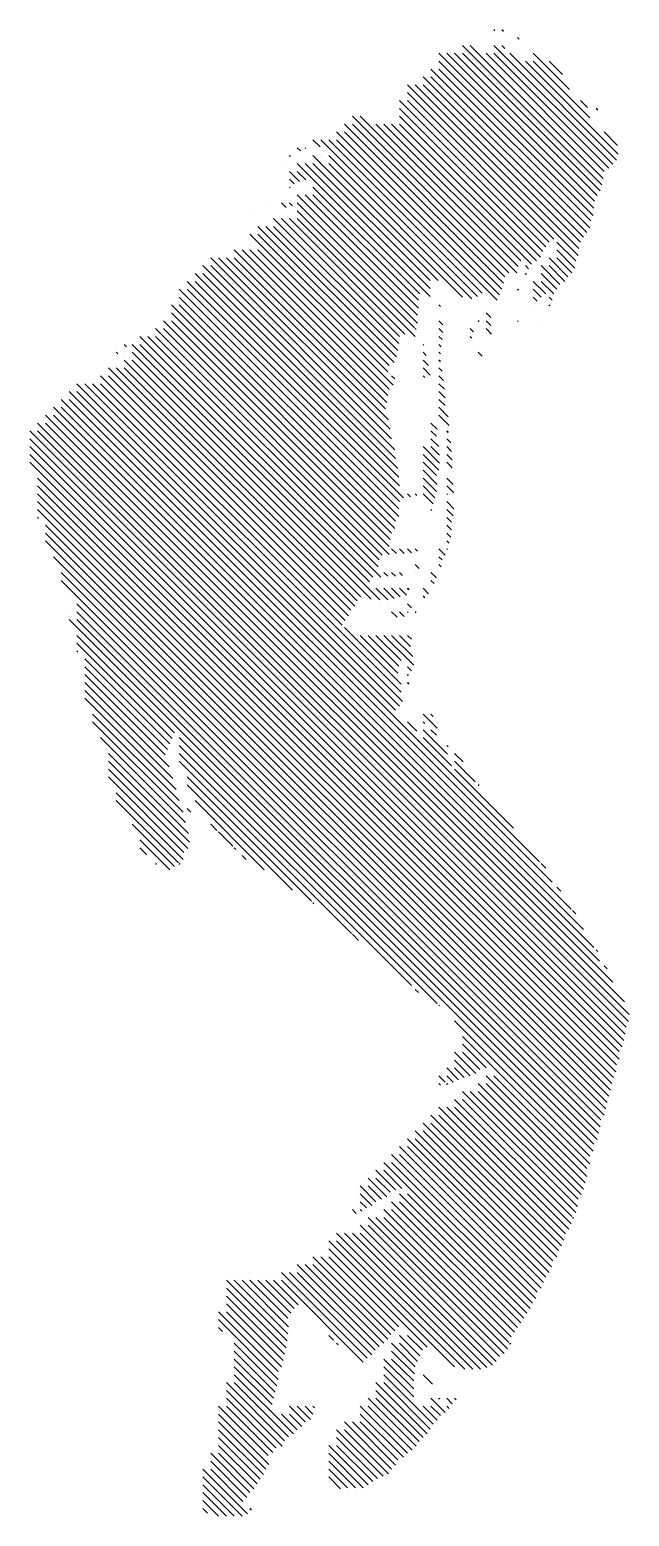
# Model space of a CAD drawing. Header units: inches. Extents: x 1234 to 1772, y 832 to 2166.
import ezdxf

# ---------------------------------------------------------------- set-up
doc = ezdxf.new("R2010")
doc.units = ezdxf.units.IN
doc.header["$MEASUREMENT"] = 0
doc.layers.add('Layer 1', color=7, linetype='Continuous')

# ---------------------------------------------------------------- blocks, each defined once
blk = doc.blocks.new('block 3')
at = {"layer": 'Layer 1', "color": 7, "lineweight": 35}
blk.add_lwpolyline([(1234.2, 1805.7), (1769, 1270.9)], dxfattribs=at)
blk = doc.blocks.new('block 4')
at = {"layer": 'Layer 1', "color": 7, "lineweight": 35}
for points in [[(1650.5, 2165.5), (1651.2, 2164.8)], [(1657.5, 2165.5), (1658.9, 2164.1)], [(1622.2, 2151.4), (1747.1, 2026.5)], [(1629.3, 2151.4), (1748.5, 2032.2)], [(1650.5, 2151.4), (1757, 2044.9)], [(1657.5, 2151.4), (1660.3, 2148.6)], [(1671.6, 2158.5), (1673, 2157.1)], [(1601.1, 2144.4), (1740.1, 2005.4)], [(1601.1, 2137.3), (1739.4, 1999)], [(1608.1, 2144.4), (1740.8, 2011.7)], [(1615.2, 2144.4), (1742.9, 2016.7)], [(1622.2, 2144.4), (1745.7, 2020.9)], [(1643.4, 2144.4), (1749.2, 2038.5)], [(1650.5, 2144.4), (1753.5, 2041.3)], [(1664.6, 2144.4), (1760.5, 2048.4)], [(1678.7, 2137.3), (1761.9, 2054)], [(1685.7, 2144.4), (1718.2, 2111.9)], [(1685.7, 2137.3), (1736.5, 2086.5)], [(1699.9, 2137.3), (1711.9, 2125.3)], [(1587, 2123.2), (1730.9, 1979.3)], [(1594, 2130.2), (1736.5, 1987.7)], [(1594, 2123.2), (1733.7, 1983.5)], [(1601.1, 2130.2), (1737.3, 1994.1)], [(1572.9, 2116.1), (1726, 1963)], [(1572.9, 2109.1), (1704.1, 1977.8)], [(1579.9, 2116.1), (1726.7, 1969.4)], [(1587, 2116.1), (1728.1, 1975)], [(1721, 2109.1), (1721, 2109.1)], [(1565.8, 2102), (1697, 1970.8)], [(1565.8, 2095), (1694.2, 1966.6)], [(1572.9, 2102), (1699.9, 1975)], [(1728.1, 2102), (1734.4, 2095.7)], [(1742.2, 2095), (1743.6, 2093.6)], [(1516.4, 2080.9), (1658.9, 1938.3)], [(1523.5, 2087.9), (1663.9, 1947.5)], [(1523.5, 2080.9), (1660.3, 1944)], [(1530.5, 2087.9), (1670.9, 1947.5)], [(1544.6, 2080.9), (1672.3, 1953.2)], [(1551.7, 2080.9), (1674.5, 1958.1)], [(1558.7, 2080.9), (1684.3, 1955.3)], [(1565.8, 2087.9), (1692.1, 1961.6)], [(1565.8, 2080.9), (1688.6, 1958.1)], [(1509.4, 2073.8), (1655.4, 1927.8)], [(1516.4, 2073.8), (1657.5, 1932.7)], [(1749.2, 2073.8), (1761.2, 2061.8)], [(1474.1, 2059.7), (1476.9, 2056.9)], [(1481.1, 2059.7), (1481.8, 2059)], [(1488.2, 2066.7), (1494.5, 2060.4)], [(1495.2, 2066.7), (1635.7, 1926.3)], [(1502.3, 2066.7), (1639.9, 1929.2)], [(1509.4, 2066.7), (1653.3, 1922.8)], [(1460, 2045.6), (1460, 2045.6)], [(1467, 2052.6), (1467.7, 2051.9)], [(1474.1, 2045.6), (1593.3, 1926.3)], [(1481.1, 2045.6), (1593.3, 1933.4)], [(1488.2, 2052.6), (1600.4, 1940.5)], [(1488.2, 2045.6), (1593.3, 1940.5)], [(1495.2, 2052.6), (1495.2, 2052.6)], [(1502.3, 2052.6), (1630.7, 1924.2)], [(1502.3, 2045.6), (1622.2, 1925.6)], [(1467, 2038.5), (1476.2, 2029.4)], [(1467, 2031.5), (1471.3, 2027.2)], [(1474.1, 2038.5), (1481.8, 2030.8)], [(1467, 2024.4), (1467.7, 2023.7)], [(1474.1, 2017.4), (1582, 1909.4)], [(1481.1, 2024.4), (1481.1, 2024.4)], [(1481.1, 2017.4), (1582.7, 1915.8)], [(1488.2, 2024.4), (1584.1, 1928.5)], [(1488.2, 2017.4), (1582.7, 1922.8)], [(1431.7, 2003.2), (1431.7, 2003.2)], [(1445.9, 2010.3), (1445.9, 2010.3)], [(1460, 2010.3), (1464.2, 2006.1)], [(1467, 2010.3), (1469.8, 2007.5)], [(1474.1, 2010.3), (1582, 1902.4)], [(1474.1, 2003.2), (1579.2, 1898.1)], [(1438.8, 1989.1), (1560.9, 1867.1)], [(1445.9, 1989.1), (1563, 1872)], [(1452.9, 1996.2), (1565.1, 1884)], [(1452.9, 1989.1), (1564.4, 1877.7)], [(1460, 1996.2), (1565.8, 1890.4)], [(1467, 1996.2), (1570.7, 1892.5)], [(1474.1, 1996.2), (1579.9, 1890.4)], [(1431.7, 1982.1), (1555.2, 1858.6)], [(1438.8, 1982.1), (1556.6, 1864.3)], [(1706.9, 1975), (1723.8, 1958.1)], [(1396.5, 1960.9), (1558.7, 1798.6)], [(1403.5, 1960.9), (1557.3, 1807.1)], [(1410.6, 1960.9), (1555.9, 1815.6)], [(1417.6, 1968), (1554.5, 1831.1)], [(1417.6, 1960.9), (1553.1, 1825.4)], [(1424.7, 1968), (1555.2, 1837.4)], [(1431.7, 1968), (1556.6, 1843.1)], [(1438.8, 1968), (1560.2, 1846.6)], [(1699.9, 1960.9), (1716.8, 1944)], [(1706.9, 1968), (1723.1, 1951.7)], [(1706.9, 1960.9), (1720.3, 1947.5)], [(1389.4, 1953.9), (1562.3, 1781)], [(1396.5, 1953.9), (1561.6, 1788.8)], [(1678.7, 1953.9), (1681.5, 1951)], [(1692.8, 1953.9), (1709.7, 1936.9)], [(1699.9, 1953.9), (1714, 1939.7)], [(1375.3, 1939.7), (1569.3, 1745.7)], [(1382.4, 1946.8), (1565.1, 1764.1)], [(1382.4, 1939.7), (1565.8, 1756.3)], [(1389.4, 1946.8), (1564.4, 1771.8)], [(1678.7, 1946.8), (1679.4, 1946.1)], [(1685.7, 1939.7), (1697, 1928.5)], [(1692.8, 1946.8), (1706.9, 1932.7)], [(1692.8, 1939.7), (1704.1, 1928.5)], [(1368.2, 1932.7), (1565.1, 1735.8)], [(1368.2, 1925.6), (1565.1, 1728.8)], [(1375.3, 1932.7), (1565.8, 1742.2)], [(1594, 1925.6), (1594, 1925.6)], [(1671.6, 1932.7), (1672.3, 1932)], [(1685.7, 1932.7), (1692.8, 1925.6)], [(1685.7, 1925.6), (1689.3, 1922.1)], [(1699.9, 1925.6), (1702.7, 1922.8)], [(1361.2, 1918.6), (1561.6, 1718.2)], [(1361.2, 1911.5), (1558.7, 1714)], [(1368.2, 1918.6), (1562.3, 1724.6)], [(1601.1, 1918.6), (1602.5, 1917.2)], [(1643.4, 1911.5), (1647.6, 1907.3)], [(1685.7, 1918.6), (1685.7, 1918.6)], [(1699.9, 1918.6), (1700.6, 1917.9)], [(1347.1, 1897.4), (1550.3, 1694.2)], [(1354.1, 1904.5), (1556.6, 1702)], [(1354.1, 1897.4), (1556.6, 1694.9)], [(1361.2, 1904.5), (1557.3, 1708.3)], [(1579.9, 1897.4), (1580.6, 1896.7)], [(1601.1, 1904.5), (1604.6, 1900.9)], [(1601.1, 1897.4), (1604.6, 1893.9)], [(1629.3, 1897.4), (1632.1, 1894.6)], [(1636.4, 1904.5), (1637.1, 1903.8)], [(1643.4, 1904.5), (1647.6, 1900.2)], [(1643.4, 1897.4), (1648.4, 1892.5)], [(1671.6, 1904.5), (1672.3, 1903.8)], [(1692.8, 1904.5), (1692.8, 1904.5)], [(1318.9, 1883.3), (1321, 1881.2)], [(1325.9, 1883.3), (1539, 1670.2)], [(1333, 1890.4), (1548.9, 1674.5)], [(1333, 1883.3), (1541.8, 1674.5)], [(1340, 1890.4), (1546.8, 1683.6)], [(1347.1, 1890.4), (1547.5, 1690)], [(1587, 1883.3), (1587.7, 1882.6)], [(1601.1, 1890.4), (1603.9, 1887.5)], [(1601.1, 1883.3), (1603.2, 1881.2)], [(1629.3, 1890.4), (1630.7, 1888.9)], [(1311.8, 1876.2), (1313.2, 1874.8)], [(1318.9, 1869.2), (1531.2, 1656.8)], [(1325.9, 1876.2), (1548.2, 1654)], [(1325.9, 1869.2), (1540.4, 1654.7)], [(1587, 1876.2), (1589.8, 1873.4)], [(1587, 1869.2), (1591.9, 1864.3)], [(1601.1, 1876.2), (1602.5, 1874.8)], [(1601.1, 1869.2), (1602.5, 1867.8)], [(1636.4, 1876.2), (1639.9, 1872.7)], [(1297.7, 1855.1), (1517.1, 1635.7)], [(1304.7, 1862.1), (1522.1, 1644.8)], [(1304.7, 1855.1), (1519.9, 1639.9)], [(1311.8, 1862.1), (1525.6, 1648.4)], [(1318.9, 1862.1), (1527.7, 1653.3)], [(1558.7, 1855.1), (1561.6, 1852.3)], [(1565.8, 1855.1), (1565.8, 1855.1)], [(1587, 1862.1), (1593.3, 1855.8)], [(1587, 1855.1), (1588.4, 1853.7)], [(1601.1, 1862.1), (1603.9, 1859.3)], [(1601.1, 1855.1), (1605.3, 1850.8)], [(1269.5, 1841), (1691.4, 1419)], [(1276.5, 1848), (1565.8, 1558.7)], [(1276.5, 1841), (1562.3, 1555.2)], [(1283.6, 1848), (1568.6, 1563)], [(1290.6, 1848), (1567.2, 1571.4)], [(1297.7, 1848), (1514.3, 1631.4)], [(1601.1, 1848), (1606, 1843.1)], [(1601.1, 1841), (1606.7, 1835.3)], [(1262.4, 1833.9), (1719.6, 1376.7)], [(1269.5, 1833.9), (1702.7, 1400.7)], [(1601.1, 1833.9), (1606.7, 1828.3)], [(1248.3, 1819.8), (1757, 1311.1)], [(1255.4, 1826.9), (1740.1, 1342.1)], [(1255.4, 1819.8), (1745, 1330.1)], [(1262.4, 1826.9), (1730.9, 1358.4)], [(1601.1, 1826.9), (1609.5, 1818.4)], [(1601.1, 1819.8), (1610.3, 1810.6)], [(1608.1, 1826.9), (1608.1, 1826.9)], [(1241.2, 1812.7), (1771.8, 1282.2)], [(1241.2, 1805.7), (1771.1, 1275.8)], [(1248.3, 1812.7), (1767.6, 1293.5)], [(1594, 1812.7), (1599.7, 1807.1)], [(1594, 1805.7), (1599, 1800.8)], [(1608.1, 1805.7), (1609.5, 1804.3)], [(1234.2, 1798.6), (1768.3, 1264.5)], [(1234.2, 1791.6), (1766.9, 1258.9)], [(1587, 1791.6), (1601.8, 1776.8)], [(1594, 1798.6), (1601.1, 1791.6)], [(1594, 1791.6), (1601.8, 1783.8)], [(1608.1, 1798.6), (1611.7, 1795.1)], [(1608.1, 1791.6), (1612.4, 1787.3)], [(1234.2, 1784.5), (1765.5, 1253.2)], [(1234.2, 1777.5), (1762.7, 1249)], [(1587, 1784.5), (1601.1, 1770.4)], [(1587, 1777.5), (1599, 1765.5)], [(1608.1, 1784.5), (1613.1, 1779.6)], [(1608.1, 1777.5), (1613.1, 1772.5)], [(1241.2, 1763.4), (1762.7, 1242)], [(1587, 1770.4), (1599.7, 1757.7)], [(1587, 1763.4), (1599, 1751.4)], [(1608.1, 1763.4), (1613.8, 1757.7)], [(1241.2, 1756.3), (1760.5, 1237)], [(1241.2, 1749.2), (1759.8, 1230.7)], [(1572.9, 1749.2), (1575.7, 1746.4)], [(1579.9, 1749.2), (1581.3, 1747.8)], [(1587, 1756.3), (1597.6, 1745.7)], [(1587, 1749.2), (1596.1, 1740.1)], [(1608.1, 1756.3), (1614.5, 1750)], [(1608.1, 1749.2), (1608.8, 1748.5)], [(1241.2, 1742.2), (1757.7, 1225.7)], [(1241.2, 1735.1), (1756.3, 1220.1)], [(1594, 1735.1), (1594.7, 1734.4)], [(1608.1, 1742.2), (1614.5, 1735.8)], [(1608.1, 1735.1), (1613.8, 1729.5)], [(1241.2, 1728.1), (1242, 1727.4)], [(1248.3, 1721), (1754.9, 1214.4)], [(1608.1, 1728.1), (1612.4, 1723.8)], [(1608.1, 1721), (1612.4, 1716.8)], [(1248.3, 1714), (1753.5, 1208.8)], [(1248.3, 1706.9), (1752.1, 1203.1)], [(1608.1, 1714), (1611.7, 1710.4)], [(1608.1, 1706.9), (1610.3, 1704.8)], [(1558.7, 1699.9), (1563, 1695.6)], [(1565.8, 1699.9), (1570, 1695.6)], [(1572.9, 1699.9), (1576.4, 1696.3)], [(1579.9, 1699.9), (1582, 1697.7)], [(1601.1, 1699.9), (1606.7, 1694.2)], [(1608.1, 1699.9), (1608.8, 1699.2)], [(1255.4, 1692.8), (1750.7, 1197.5)], [(1579.9, 1685.7), (1583.4, 1682.2)], [(1601.1, 1692.8), (1603.9, 1690)], [(1601.1, 1685.7), (1603.2, 1683.6)], [(1262.4, 1678.7), (1749.2, 1191.9)], [(1262.4, 1671.6), (1746.4, 1187.6)], [(1551.7, 1678.7), (1555.2, 1675.2)], [(1558.7, 1678.7), (1562.3, 1675.2)], [(1565.8, 1678.7), (1568.6, 1675.9)], [(1579.9, 1678.7), (1579.9, 1678.7)], [(1594, 1678.7), (1599, 1673.8)], [(1594, 1671.6), (1596.8, 1668.8)], [(1269.5, 1657.5), (1269.5, 1657.5)], [(1544.6, 1664.6), (1555.2, 1654)], [(1551.7, 1664.6), (1560.9, 1655.4)], [(1558.7, 1664.6), (1566.5, 1656.8)], [(1565.8, 1664.6), (1572.2, 1658.2)], [(1572.9, 1664.6), (1574.3, 1663.2)], [(1587, 1664.6), (1591.9, 1659.6)], [(1587, 1657.5), (1588.4, 1656.1)], [(1269.5, 1643.4), (1269.5, 1643.4)], [(1276.5, 1650.5), (1745.7, 1181.3)], [(1276.5, 1643.4), (1744.3, 1175.6)], [(1558.7, 1643.4), (1563.7, 1638.5)], [(1565.8, 1643.4), (1570, 1639.2)], [(1572.9, 1650.5), (1576.4, 1646.9)], [(1572.9, 1643.4), (1573.6, 1642.7)], [(1579.9, 1643.4), (1580.6, 1642.7)], [(1269.5, 1636.4), (1740.1, 1165.8)], [(1276.5, 1636.4), (1742.9, 1170)], [(1516.4, 1629.3), (1567.2, 1578.5)], [(1276.5, 1622.2), (1364, 1534.8)], [(1276.5, 1615.2), (1361.9, 1529.8)], [(1530.5, 1622.2), (1564.4, 1588.4)], [(1537.6, 1622.2), (1565.1, 1594.7)], [(1544.6, 1622.2), (1567.2, 1599.7)], [(1551.7, 1622.2), (1578.5, 1595.4)], [(1558.7, 1622.2), (1577.8, 1603.2)], [(1565.8, 1622.2), (1575.7, 1612.4)], [(1572.9, 1622.2), (1576.4, 1618.7)], [(1276.5, 1608.1), (1277.2, 1607.4)], [(1283.6, 1601.1), (1359.8, 1524.9)], [(1283.6, 1594), (1357.7, 1519.9)], [(1283.6, 1587), (1355.5, 1515)], [(1572.9, 1594), (1576.4, 1590.5)], [(1572.9, 1587), (1573.6, 1586.3)], [(1283.6, 1579.9), (1359.1, 1504.4)], [(1572.9, 1579.9), (1574.3, 1578.5)], [(1283.6, 1572.9), (1362.6, 1493.8)], [(1283.6, 1565.8), (1365.4, 1484)], [(1290.6, 1551.7), (1368.2, 1474.1)], [(1587, 1551.7), (1599.7, 1539)], [(1594, 1551.7), (1596.1, 1549.6)], [(1290.6, 1544.6), (1371.8, 1463.5)], [(1572.9, 1544.6), (1581.3, 1536.2)], [(1587, 1544.6), (1588.4, 1543.2)], [(1587, 1537.6), (1608.8, 1515.7)], [(1594, 1537.6), (1599, 1532.6)], [(1297.7, 1530.5), (1373.9, 1454.3)], [(1368.2, 1530.5), (1739.4, 1159.4)], [(1368.2, 1523.5), (1599.7, 1292)], [(1587, 1530.5), (1612.4, 1505.1)], [(1608.1, 1523.5), (1609.5, 1522.1)], [(1304.7, 1516.4), (1376.7, 1444.4)], [(1304.7, 1509.4), (1377.4, 1436.7)], [(1368.2, 1516.4), (1576.4, 1308.3)], [(1368.2, 1509.4), (1522.8, 1354.8)], [(1615.2, 1516.4), (1623, 1508.7)], [(1615.2, 1509.4), (1633.5, 1491)], [(1304.7, 1502.3), (1376, 1431)], [(1304.7, 1495.2), (1372.5, 1427.5)], [(1375.3, 1495.2), (1486.8, 1383.8)], [(1615.2, 1502.3), (1668.1, 1449.4)], [(1311.8, 1481.1), (1371.8, 1421.2)], [(1375.3, 1488.2), (1469.8, 1393.6)], [(1636.4, 1488.2), (1637.1, 1487.5)], [(1311.8, 1474.1), (1367.5, 1418.3)], [(1375.3, 1467), (1378.8, 1463.5)], [(1382.4, 1474.1), (1444.4, 1412)], [(1325.9, 1452.9), (1364, 1414.8)], [(1396.5, 1452.9), (1402.1, 1447.3)], [(1403.5, 1445.9), (1416.2, 1433.2)], [(1333, 1438.8), (1359.8, 1412)], [(1333, 1431.7), (1339.3, 1425.4)], [(1417.6, 1431.7), (1419, 1430.3)], [(1347.1, 1417.6), (1347.8, 1416.9)], [(1368.2, 1417.6), (1369, 1416.9)], [(1424.7, 1424.7), (1428.2, 1421.2)], [(1692.8, 1417.6), (1697, 1413.4)], [(1706.9, 1396.5), (1710.4, 1392.9)], [(1488.2, 1382.4), (1488.9, 1381.7)], [(1721, 1375.3), (1723.8, 1372.5)], [(1523.5, 1354.1), (1529.1, 1348.5)], [(1742.2, 1340), (1743.6, 1338.6)], [(1749.2, 1325.9), (1752.1, 1323.1)], [(1579.9, 1304.7), (1582.7, 1301.9)], [(1601.1, 1290.6), (1601.8, 1289.9)], [(1615.2, 1276.5), (1736.5, 1155.2)], [(1615.2, 1269.5), (1615.2, 1269.5)], [(1622.2, 1262.4), (1736.5, 1148.1)], [(1622.2, 1255.4), (1643.4, 1234.2)], [(1615.2, 1248.3), (1634.2, 1229.3)], [(1615.2, 1241.2), (1629.3, 1227.1)], [(1622.2, 1248.3), (1637.8, 1232.8)], [(1601.1, 1227.1), (1606.7, 1221.5)], [(1608.1, 1234.2), (1618.7, 1223.6)], [(1608.1, 1227.1), (1613.8, 1221.5)], [(1615.2, 1234.2), (1623.7, 1225.7)], [(1643.4, 1227.1), (1733.7, 1136.8)], [(1650.5, 1227.1), (1733.7, 1143.9)], [(1601.1, 1220.1), (1602.5, 1218.7)], [(1608.1, 1220.1), (1608.8, 1219.4)], [(1636.4, 1220.1), (1730.9, 1125.5)], [(1643.4, 1220.1), (1732.3, 1131.2)], [(1615.2, 1206), (1720.3, 1100.8)], [(1622.2, 1213), (1725.3, 1110)], [(1622.2, 1206), (1723.8, 1104.4)], [(1629.3, 1213), (1726, 1116.4)], [(1636.4, 1213), (1728.8, 1120.6)], [(1594, 1191.9), (1711.1, 1074.7)], [(1601.1, 1198.9), (1714.7, 1085.3)], [(1601.1, 1191.9), (1713.3, 1079.7)], [(1608.1, 1198.9), (1717.5, 1089.6)], [(1615.2, 1198.9), (1719.6, 1094.5)], [(1579.9, 1177.7), (1702, 1055.7)], [(1587, 1184.8), (1706.9, 1064.9)], [(1587, 1177.7), (1703.4, 1061.3)], [(1594, 1184.8), (1708.3, 1070.5)], [(1565.8, 1163.6), (1692.8, 1036.6)], [(1572.9, 1170.7), (1697, 1046.5)], [(1572.9, 1163.6), (1694.9, 1041.6)], [(1579.9, 1170.7), (1699.9, 1050.7)], [(1551.7, 1149.5), (1682.9, 1018.3)], [(1558.7, 1156.6), (1687.9, 1027.5)], [(1558.7, 1149.5), (1685, 1023.2)], [(1565.8, 1156.6), (1689.3, 1033.1)], [(1537.6, 1135.4), (1554.5, 1118.5)], [(1544.6, 1142.5), (1562.3, 1124.8)], [(1544.6, 1135.4), (1557.3, 1122.7)], [(1551.7, 1142.5), (1567.9, 1126.2)], [(1735.1, 1142.5), (1735.1, 1142.5)], [(1530.5, 1128.4), (1544.6, 1114.2)], [(1530.5, 1121.3), (1541.1, 1110.7)], [(1537.6, 1128.4), (1549.6, 1116.4)], [(1558.7, 1121.3), (1558.7, 1121.3)], [(1565.8, 1121.3), (1677.3, 1009.8)], [(1572.9, 1121.3), (1680.1, 1014.1)], [(1523.5, 1107.2), (1527, 1103.7)], [(1530.5, 1114.2), (1536.2, 1108.6)], [(1530.5, 1107.2), (1531.9, 1105.8)], [(1551.7, 1107.2), (1666, 992.9)], [(1558.7, 1114.2), (1671.6, 1001.4)], [(1558.7, 1107.2), (1668.8, 997.1)], [(1565.8, 1114.2), (1674.5, 1005.6)], [(1537.6, 1100.1), (1659.6, 978.1)], [(1544.6, 1100.1), (1662.5, 982.3)], [(1551.7, 1100.1), (1663.9, 988)], [(1721, 1100.1), (1721.7, 1099.4)], [(1509.4, 1086), (1631.4, 964)], [(1516.4, 1086), (1638.5, 964)], [(1523.5, 1086), (1644.1, 965.4)], [(1530.5, 1093.1), (1652.6, 971)], [(1530.5, 1086), (1649.1, 967.5)], [(1537.6, 1093.1), (1655.4, 975.3)], [(1502.3, 1079), (1615.2, 966.1)], [(1502.3, 1071.9), (1590.5, 983.7)], [(1509.4, 1079), (1624.4, 964)], [(1474.1, 1057.8), (1547.5, 984.4)], [(1481.1, 1057.8), (1551.7, 987.2)], [(1488.2, 1064.9), (1558, 995)], [(1488.2, 1057.8), (1555.2, 990.8)], [(1495.2, 1064.9), (1561.6, 998.5)], [(1502.3, 1064.9), (1565.1, 1002.1)], [(1410.6, 1043.7), (1464.9, 989.4)], [(1417.6, 1043.7), (1465.6, 995.7)], [(1424.7, 1043.7), (1466.3, 1002.1)], [(1431.7, 1050.7), (1431.7, 1050.7)], [(1431.7, 1043.7), (1465.6, 1009.8)], [(1438.8, 1043.7), (1468.4, 1014.1)], [(1445.9, 1043.7), (1471.3, 1018.3)], [(1452.9, 1043.7), (1474.8, 1021.8)], [(1460, 1050.7), (1536.9, 973.8)], [(1460, 1043.7), (1533.3, 970.3)], [(1467, 1050.7), (1541.1, 976.7)], [(1474.1, 1050.7), (1543.9, 980.9)], [(1410.6, 1036.6), (1464.2, 983)], [(1410.6, 1029.6), (1462.8, 977.4)], [(1403.5, 1015.5), (1457.1, 961.8)], [(1410.6, 1022.5), (1461.4, 971.7)], [(1410.6, 1015.5), (1460, 966.1)], [(1403.5, 1008.4), (1457.1, 954.8)], [(1403.5, 1001.4), (1407.1, 997.8)], [(1495.2, 1001.4), (1495.2, 1001.4)], [(1417.6, 987.2), (1455.7, 949.1)], [(1502.3, 994.3), (1506.5, 990.1)], [(1509.4, 987.2), (1510.8, 985.8)], [(1558.7, 987.2), (1579.9, 966.1)], [(1565.8, 994.3), (1584.1, 976)], [(1565.8, 987.2), (1582, 971)], [(1572.9, 994.3), (1586.3, 980.9)], [(1664.6, 987.2), (1665.3, 986.5)], [(1417.6, 980.2), (1454.3, 943.5)], [(1558.7, 980.2), (1579.2, 959.7)], [(1417.6, 973.1), (1452.9, 937.9)], [(1417.6, 966.1), (1451.5, 932.2)], [(1551.7, 973.1), (1578.5, 946.3)], [(1551.7, 966.1), (1578.5, 939.3)], [(1558.7, 973.1), (1578.5, 953.4)], [(1410.6, 952), (1462.8, 899.8)], [(1417.6, 959), (1470.6, 906.1)], [(1417.6, 952), (1466.3, 903.3)], [(1544.6, 952), (1590.5, 906.1)], [(1551.7, 959), (1596.1, 914.6)], [(1551.7, 952), (1593.3, 910.3)], [(1587, 959), (1595.4, 950.6)], [(1410.6, 944.9), (1460.7, 894.8)], [(1410.6, 937.9), (1455, 893.4)], [(1537.6, 937.9), (1580.6, 894.8)], [(1544.6, 944.9), (1587, 902.6)], [(1544.6, 937.9), (1583.4, 899.1)], [(1594, 937.9), (1606.7, 925.2)], [(1601.1, 937.9), (1601.8, 937.2)], [(1608.1, 937.9), (1613.1, 932.9)], [(1615.2, 937.9), (1616.6, 936.4)], [(1403.5, 930.8), (1448, 886.4)], [(1403.5, 923.7), (1448.7, 878.6)], [(1410.6, 930.8), (1452.2, 889.2)], [(1460, 923.7), (1474.1, 909.6)], [(1467, 930.8), (1481.1, 916.7)], [(1467, 923.7), (1478.3, 912.5)], [(1474.1, 930.8), (1486.1, 918.8)], [(1481.1, 930.8), (1488.2, 923.7)], [(1488.2, 930.8), (1489.6, 929.4)], [(1530.5, 930.8), (1572.9, 888.5)], [(1530.5, 923.7), (1569.3, 884.9)], [(1537.6, 930.8), (1577.1, 891.3)], [(1587, 930.8), (1599.7, 918.1)], [(1594, 930.8), (1602.5, 922.3)], [(1608.1, 930.8), (1610.3, 928.7)], [(1403.5, 916.7), (1445.9, 874.4)], [(1403.5, 909.6), (1443.7, 869.4)], [(1509.4, 909.6), (1551, 868)], [(1516.4, 916.7), (1558.7, 874.4)], [(1516.4, 909.6), (1555.9, 870.1)], [(1523.5, 916.7), (1562.3, 877.9)], [(1530.5, 916.7), (1564.4, 882.8)], [(1403.5, 902.6), (1440.9, 865.2)], [(1403.5, 895.5), (1438.1, 861)], [(1502.3, 895.5), (1537.6, 860.2)], [(1509.4, 902.6), (1546, 865.9)], [(1509.4, 895.5), (1541.8, 863.1)], [(1396.5, 888.5), (1431.7, 853.2)], [(1396.5, 881.4), (1428.9, 849)], [(1403.5, 888.5), (1435.3, 856.7)], [(1502.3, 888.5), (1533.3, 857.4)], [(1502.3, 881.4), (1526.3, 857.4)], [(1389.4, 874.4), (1429.6, 834.1)], [(1389.4, 867.3), (1424.7, 832)], [(1396.5, 874.4), (1425.4, 845.4)], [(1495.2, 874.4), (1495.2, 874.4)], [(1502.3, 874.4), (1519.2, 857.4)], [(1502.3, 867.3), (1512.9, 856.7)], [(1389.4, 860.2), (1417.6, 832)], [(1389.4, 853.2), (1410.6, 832)], [(1389.4, 846.1), (1403.5, 832)], [(1389.4, 839.1), (1393.6, 834.8)], [(1431.7, 839.1), (1433.2, 837.7)]]:
    blk.add_lwpolyline(points, dxfattribs=at)
blk = doc.blocks.new('block 2')
at = {"layer": 'Layer 1'}
for name in ['block 4', 'block 3']:
    blk.add_blockref(name, (0, 0), dxfattribs=at)

msp = doc.modelspace()

# ---------------------------------------------------------------- block references
at = {"layer": 'Layer 1'}
msp.add_blockref('block 2', (0, 0), dxfattribs=at)

doc.saveas('drawing.dxf')
